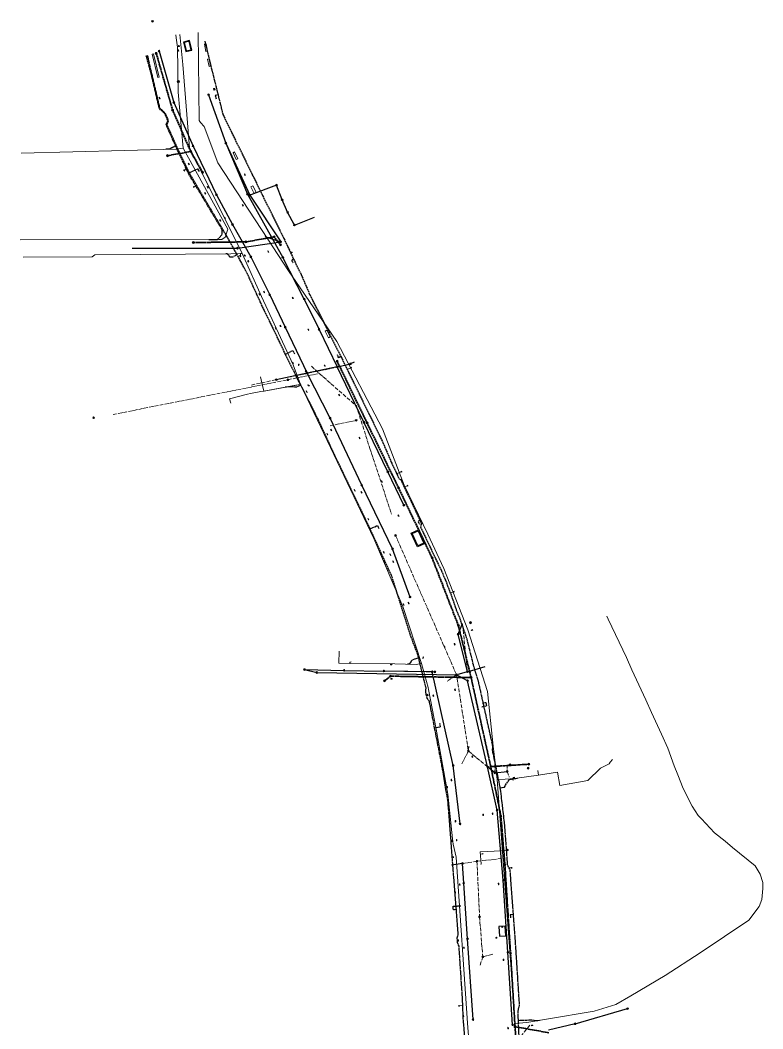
# Model space of a CAD drawing. Header units: metres. Extents: x 105014 to 106600, y 111320 to 118146.
# Drawn here: x 105567 to 106081, y 117449 to 118146 of the extents above; entities that cross this region are included whole.
import ezdxf

# ---------------------------------------------------------------- set-up
doc = ezdxf.new("R2010")
doc.units = ezdxf.units.M
doc.linetypes.add('DASHDOT', pattern=[3.556, 2.54, -0.508, 0, -0.508])
doc.linetypes.add('DASHED', pattern=[1.524, 1.27, -0.254])
for name, color, linetype, lineweight in [('35-RH-ACUE-DOMICILIARIA', 152, 'CONTINUOUS', 9), ('35-RH-ACUE-MENOR-EXIST', 151, 'CONTINUOUS', 13), ('35-RH-ACUE-MENOR-PROY', 5, 'DASHED', 25), ('35-RH-ACUE-NODOS', 5, 'CONTINUOUS', 13), ('35-RH-ACUE-PJ-POZOS', 30, 'CONTINUOUS', 30), ('35-RH-PLUV-COLECTOR', 96, 'CONTINUOUS', 30), ('35-RH-PLUV-NODOS', 94, 'CONTINUOUS', 13), ('35-RH-PLUV-RETIRO', 8, 'DASHDOT', 13), ('35-RH-SUDS-ZONAS', 92, 'CONTINUOUS', 20), ('36-RH-SAN-COLECTOR-PROY', 6, 'DASHED', 35), ('36-RH-SAN-POZOS', 216, 'CONTINUOUS', 13)]:
    doc.layers.add(name, color=color, linetype=linetype, lineweight=lineweight)

# ---------------------------------------------------------------- blocks, each defined once
blk = doc.blocks.new('NODO_ACUE')
blk.add_circle((0, 0), 0.4)
blk = doc.blocks.new('POZO_SAN')
for p, q in [((-0.5, 0), (0.5, 0)), ((0, -0.5), (0, 0.5))]:
    blk.add_line(p, q)
blk.add_circle((0, 0), 0.7)
blk = doc.blocks.new('POZO_PLUV')
for p, q in [((-0.42, -0.42), (0.42, 0.42)), ((-0.42, 0.42), (0.42, -0.42))]:
    blk.add_line(p, q)
blk.add_circle((0, 0), 0.6)
blk = doc.blocks.new('SUMIDERO')
for p, q in [((-0.25, -0.2), (-0.25, 0.2)), ((0, -0.2), (0, 0.2)), ((0.25, -0.2), (0.25, 0.2))]:
    blk.add_line(p, q)
blk.add_lwpolyline([(-0.5, -0.2), (0.5, -0.2), (0.5, 0.2), (-0.5, 0.2)], close=True)

msp = doc.modelspace()

# ---------------------------------------------------------------- linework, layer by layer
at = {"layer": '35-RH-ACUE-DOMICILIARIA'}
for points in [[(105680.044, 118042.0808), (105680.4939, 118042.536), (105680.8201, 118042.2135), (105680.3702, 118041.7584)], [(105680.657, 118042.3748), (105681.8518, 118043.5458)], [(105686.6025, 118030.7715), (105687.1559, 118031.093), (105687.3863, 118030.6964), (105686.8329, 118030.3749)], [(105687.2711, 118030.8947), (105688.5688, 118031.6214)], [(105754.7022, 117985.2806), (105754.1527, 117985.0118)], [(105755.3787, 117985.348), (105754.8006, 117985.0735), (105754.6038, 117985.4878), (105755.1819, 117985.7623)], [(105795.798, 117905.635), (105793.2685, 117904.4487)], [(105796.4762, 117905.6822), (105795.8902, 117905.425), (105795.7058, 117905.845), (105796.2919, 117906.1022)], [(105830.5123, 117833.7251), (105827.5407, 117832.3295)], [(105831.1905, 117833.7724), (105830.6045, 117833.5151), (105830.4201, 117833.9351), (105831.0062, 117834.1924)], [(105834.761, 117823.9506), (105832.8068, 117823.0367)], [(105835.4392, 117823.9978), (105834.8532, 117823.7406), (105834.6688, 117824.1606), (105835.2549, 117824.4178)], [(105866.6605, 117750.826), (105864.5389, 117749.9862)], [(105867.3403, 117750.832), (105866.7397, 117750.6108), (105866.5812, 117751.0413), (105867.1818, 117751.2624)], [(105885.8585, 117562.516), (105885.3138, 117570.9103), (105904.6274, 117571.7655), (105904.5802, 117572.5863), (105904.179, 117572.5609)], [(105903.5402, 117572.5204), (105903.2082, 117572.4994)], [(105903.5279, 117572.7682), (105904.1671, 117572.7999), (105904.1898, 117572.3418), (105903.5506, 117572.3101)], [(105866.4253, 117567.2685), (105865.9331, 117567.2515)], [(105867.0739, 117567.0649), (105866.4345, 117567.0393), (105866.4161, 117567.4976), (105867.0556, 117567.5232)], [(105885.4134, 117569.3744), (105887.0081, 117569.4886)], [(105886.8477, 117569.6803), (105887.1684, 117569.2968)], [(105886.9267, 117569.7464), (105887.2474, 117569.3628)], [(105885.5934, 117562.5689), (105886.0095, 117562.2917)], [(105885.6504, 117562.6546), (105886.0666, 117562.3774)], [(105906.7391, 117559.8307), (105904.9525, 117559.7854)], [(105907.3797, 117559.603), (105906.7397, 117559.6014), (105906.7386, 117560.06), (105907.3786, 117560.0616)], [(105870.1175, 117464.6408), (105870.7526, 117464.7204), (105870.8096, 117464.2653), (105870.1746, 117464.1857)], [(105870.7811, 117464.4929), (105873.1818, 117464.7505)]]:
    msp.add_lwpolyline(points, dxfattribs=at)
at = {"layer": '35-RH-ACUE-MENOR-EXIST'}
for points in [[(105679.7599, 118057.47), (105676.1995, 118096.3666), (105675.7759, 118127.5256), (105674.888, 118133.7685), (105674.6685, 118135.8624)], [(105720.5001, 117984.78), (105684.1101, 118057.78), (105679.5554, 118115.3398), (105677.4194, 118136.2857)], [(105894.26, 117644.07), (105890.32, 117681.81), (105876.69, 117724.45), (105860.06, 117766.8), (105848.98, 117790.55), (105832.75, 117824.6), (105817.7, 117863.39), (105786.04, 117923.96), (105760.7638, 117960.8852), (105752.69, 117972.68), (105738.2607, 117994.7119), (105703.78, 118047.36), (105694.18, 118072.5), (105691.8049, 118075.4084), (105690.84, 118076.59), (105690.108, 118137.4861)], [(105703.78, 118047.36), (105694.18, 118072.5)], [(105674.87, 118056.97), (105567.73, 118054.13)], [(105679.76, 118057.47), (105674.87, 118056.97)], [(105704.71, 117994.35), (105706.49, 117994.51), (105708.75, 117996.09), (105710.66, 118001.43), (105679.76, 118057.47)], [(105704.71, 117994.35), (105567.01, 117994.13)], [(105569.17, 117982.17), (105616.89, 117982.43), (105618.75, 117983.9), (105712.75, 117984.52)], [(105712.75, 117984.52), (105719.36, 117984.67)], [(105719.36, 117984.67), (105720.5, 117984.78)], [(105719.36, 117984.67), (105719.38, 117983.85), (105719.45, 117982.88), (105719.84, 117982.9)], [(105720.5, 117984.78), (105719.72, 117986.5)], [(105721.73, 117982.13), (105720.5, 117984.78)], [(105733.89, 117955.02), (105721.73, 117982.13)], [(105761.0252, 117894.1864), (105755.85, 117907.63), (105733.89, 117955.02)], [(105733.27, 117899.37), (105733.79, 117897.25), (105735.54, 117889.46)], [(105735.54, 117889.46), (105757.79, 117893.54), (105761.0252, 117894.1864)], [(105735.8452, 117889.5164), (105750.7135, 117892.2222), (105761.0252, 117894.1864)], [(105844.72, 117701.13), (105831.77, 117740.59), (105811.76, 117787.56), (105761.0252, 117894.1864)], [(105724.33, 117887.37), (105711.72, 117884.13)], [(105711.72, 117884.13), (105712.72, 117881.13)], [(105724.33, 117887.37), (105726.23, 117887.82)], [(105726.23, 117887.82), (105732.25, 117889.05), (105733.18, 117889.18)], [(105733.18, 117889.18), (105735.54, 117889.46)], [(105909.37, 117452.18), (105917.45, 117452.93), (105931.15, 117455.18), (105964.14, 117460.8), (105979.13, 117465.4), (105989.47, 117471.32), (106013.09, 117485.34), (106037.45, 117501.17), (106071.01, 117523.63), (106078.26, 117533.09), (106080.07, 117538.04), (106080.74, 117545.6), (106080.65, 117549.72), (106078.97, 117555.38), (106075.52, 117561.17), (106059.87, 117573.86), (106054.6, 117578.24), (106047.22, 117584.16), (106038.24, 117593.84), (106036.08, 117596.1), (106031.92, 117602.56), (106025.73, 117614.76), (106021.93, 117624.22), (106019.45, 117630.37), (106015.03, 117642.66), (106010.61, 117652.21), (106003.76, 117667.2), (105999.78, 117675.95), (105990.23, 117696.82), (105986.38, 117705.36), (105973.73, 117731.71), (105972.79, 117733.82)], [(105787.67, 117709.68), (105787.48, 117701.29)], [(105787.48, 117701.29), (105795.04, 117701.14)], [(105795.04, 117701.14), (105795.03, 117702.11), (105795.45, 117702.14), (105796.09, 117702.21)], [(105795.04, 117701.14), (105826.19, 117700.8402)], [(105826.19, 117700.8402), (105840.8254, 117700.5255), (105844.72, 117701.13)], [(105849.14, 117684.49), (105844.72, 117701.13)], [(105865.99, 117580), (105862.79, 117610.77), (105854.69, 117655.69), (105849.41, 117683.11), (105849.14, 117684.49)], [(105896.96, 117620.92), (105894.26, 117644.07)], [(105940.21, 117616.81), (105959.72, 117620.29), (105968.4, 117628.85), (105974.36, 117631.78), (105975.2, 117632.81)], [(105975.2, 117632.81), (105976.8, 117634.7)], [(105925.49, 117623.89), (105925.04, 117627.05)], [(105925.49, 117623.89), (105938.7, 117626.03)], [(105938.7, 117626.03), (105940.21, 117616.81)], [(105896.96, 117620.92), (105902.42, 117621.17), (105905.97, 117621.41)], [(105909.37, 117452.18), (105896.96, 117620.92)], [(105905.97, 117621.41), (105907.68, 117621.54)], [(105907.68, 117621.54), (105908.9, 117621.61), (105925.49, 117623.89)], [(105907.68, 117621.54), (105907.78, 117620.61), (105907.93, 117620.31)], [(105868.72, 117567.13), (105866.48, 117576.16), (105865.99, 117580)], [(105876.79, 117449.08), (105868.72, 117567.13)], [(105909.37, 117452.18), (105911.2465, 117423.0999)], [(105886.5, 117332.2), (105876.79, 117449.08)]]:
    msp.add_lwpolyline(points, dxfattribs=at)
at = {"layer": '35-RH-ACUE-MENOR-PROY'}
for points in [[(105694.6711, 118131.6561), (105695.0641, 118130.0574), (105698.8758, 118114.5505), (105703.8725, 118094.3856), (105707.2551, 118080.7346), (105734.6526, 118024.8357), (105749.4829, 117995.0151), (105750.1097, 117993.6726), (105753.4681, 117986.478), (105756.1176, 117980.8025), (105761.3407, 117970.2431), (105767.2834, 117956.3149), (105788.8814, 117913.4125), (105817.915, 117854.0722), (105823.6829, 117840.4388), (105829.1863, 117828.8778), (105830.2486, 117828.5078), (105843.5584, 117800.04), (105844.5668, 117797.8832), (105843.9157, 117795.6351), (105858.4712, 117765.166), (105861.4113, 117758.3403), (105866.3041, 117745.2671), (105868.6916, 117738.2944), (105871.1969, 117732.194), (105875.1899, 117720.2226), (105875.9336, 117717.9703), (105880.9651, 117697.8612), (105883.7921, 117688.9931), (105887.1492, 117673.7828), (105893.2135, 117646.3747), (105893.837, 117643.567), (105893.5112, 117641.402), (105898.8984, 117615.1982), (105899.1315, 117614.0555), (105899.4848, 117610.769), (105901.8731, 117590.5967), (105904.0121, 117561.6038), (105905.7447, 117558.2488), (105908.0118, 117527.5221), (105909.8971, 117501.4721), (105912.1957, 117464.8188), (105911.1605, 117460.727), (105912.5427, 117428.4554)], [(105697.4088, 117994.3383), (105698.373, 117994.3399), (105702.13, 117994.3459), (105703.7095, 117994.3651), (105706.8318, 117998.0282), (105706.6692, 118001.3465), (105693.6795, 118023.211), (105683.7515, 118039.5536), (105679.9251, 118047.5946), (105675.7233, 118056.5399), (105674.6057, 118059.0302), (105667.9168, 118073.9345), (105669.2001, 118076.4221), (105667.4504, 118080.951), (105663.2812, 118085.0625), (105657.5303, 118109.5), (105654.553, 118120.2387), (105654.1761, 118121.59)], [(105876.2107, 117423.3846), (105873.8654, 117451.6341), (105873.5585, 117455.3309), (105872.9749, 117469.8943), (105870.5788, 117505.6965), (105869.5268, 117508.3188), (105869.2996, 117511.5351), (105870.041, 117513.769), (105868.7241, 117530.9146), (105865.3724, 117574.5533), (105865.0345, 117578.9526), (105863.1398, 117603.6215), (105863.0233, 117605.1391), (105858.5833, 117631.6789), (105853.7084, 117656.6809), (105850.1215, 117675.0767), (105848.5492, 117677.214), (105847.5281, 117681.3583), (105847.8116, 117684.077), (105846.9778, 117687.5084), (105846.5624, 117689.1904), (105842.9151, 117703.9511), (105842.6844, 117704.9086), (105842.6844, 117704.9086), (105842.1046, 117707.2408), (105837.4514, 117719.416), (105823.837, 117762.0291), (105809.1026, 117794.2952), (105786.0819, 117842.0848), (105773.2478, 117869.8188), (105766.7842, 117882.668), (105761.1205, 117893.7268), (105760.6293, 117894.707), (105756.8202, 117902.3414), (105753.7881, 117908.243), (105750.4492, 117915.1104), (105742.5722, 117931.6389), (105733.4376, 117950.5213), (105731.5266, 117954.6709), (105723.9005, 117971.2299), (105717.1152, 117983.9467), (105716.5176, 117985.0145), (105710.1816, 117996.3351), (105694.0165, 118023.428), (105684.0362, 118040.5017), (105680.4617, 118047.8385), (105676.1368, 118056.7891), (105668.5234, 118073.9092), (105669.6442, 118076.4111), (105667.8468, 118081.1421), (105663.7232, 118085.2677), (105655.4513, 118120.4724), (105655.1368, 118121.811)], [(105703.8725, 118094.3856), (105703.051, 118094.1675), (105701.9902, 118093.8859), (105702.5657, 118091.7098)], [(105674.6057, 118059.0302), (105673.3538, 118058.4086), (105670.1432, 118056.8284), (105667.7816, 118056.7757)], [(105684.0362, 118040.5017), (105689.7517, 118043.3456), (105690.3805, 118042.1073), (105690.7519, 118041.3776)], [(105717.1152, 117983.9467), (105714.0827, 117982.2259), (105712.3627, 117982.1878), (105710.365, 117984.4353), (105709.2235, 117984.496)], [(105756.1174, 117980.8024), (105754.7964, 117980.1858), (105755.738, 117978.1509)], [(105750.4492, 117915.1104), (105755.6031, 117917.5469), (105756.6791, 117915.2979)], [(105788.8814, 117913.4125), (105787.4105, 117912.6735), (105786.4232, 117914.6387)], [(105761.1205, 117893.7268), (105758.2366, 117892.2949), (105752.5402, 117892.6002), (105750.4083, 117892.1659)], [(105809.1026, 117794.2952), (105810.9376, 117795.1351), (105814.117, 117796.5904), (105814.6348, 117795.4681), (105815.1028, 117794.4539)], [(105843.5584, 117800.0401), (105842.3203, 117799.464), (105843.2484, 117797.4693)], [(105842.6795, 117704.9074), (105841.3066, 117704.5317), (105838.3496, 117703.7227), (105836.0036, 117700.6267), (105835.0333, 117700.6501)], [(105887.1492, 117673.7828), (105889.093, 117674.2405), (105889.6162, 117671.8467), (105886.289, 117670.9677)], [(105853.7084, 117656.6809), (105854.6867, 117656.8567), (105857.779, 117657.4127), (105857.3604, 117659.6561)], [(105898.8984, 117615.1982), (105902.01, 117615.7381), (105905.355, 117620.9337), (105911.0124, 117621.9003)], [(105868.7241, 117530.9146), (105866.6962, 117530.7457), (105866.5706, 117533.2567), (105871.7991, 117533.6146)], [(105908.0118, 117527.5221), (105906.0123, 117527.3686), (105906.2661, 117525.2446)], [(105911.4293, 117454.3421), (105920.9839, 117454.7548), (105925.0557, 117454.1791), (105926.4759, 117454.4124)]]:
    msp.add_lwpolyline(points, dxfattribs=at)
at = {"layer": '35-RH-ACUE-PJ-POZOS'}
for points in [[(105680.0074, 118130.9672), (105681.5817, 118124.4034), (105685.7631, 118125.4063), (105684.1888, 118131.9702), (105680.0074, 118130.9672)], [(105680.3691, 118130.7455), (105681.8035, 118124.7651), (105685.4015, 118125.6281), (105683.9671, 118131.6085), (105680.3691, 118130.7455)], [(105842.4878, 117793.6396), (105846.9507, 117784.1267), (105841.8469, 117781.8205), (105837.418, 117791.2612), (105842.4878, 117793.6396)], [(105842.2475, 117792.9746), (105846.2826, 117784.3735), (105842.0902, 117782.4792), (105838.083, 117791.0209), (105842.2475, 117792.9746)], [(105898.1747, 117519.2477), (105898.5894, 117512.5104), (105902.8813, 117512.7746), (105902.4666, 117519.5118), (105898.1747, 117519.2477)]]:
    msp.add_lwpolyline(points, close=True, dxfattribs=at)
at = {"layer": '35-RH-PLUV-COLECTOR'}
for points in [[(105663.0524, 118124.7117), (105673.2882, 118089.1397)], [(105663.0524, 118124.7117), (105673.2882, 118089.1397)], [(105697.3417, 118094.5606), (105709.2569, 118061.0148)], [(105697.3417, 118094.5606), (105709.2569, 118061.0148)], [(105673.2882, 118089.1397), (105686.57, 118059.04)], [(105673.2882, 118089.1397), (105686.57, 118059.04)], [(105686.57, 118059.04), (105702.7448, 118025.3241)], [(105686.57, 118059.04), (105702.7448, 118025.3241)], [(105709.2569, 118061.0148), (105724.1576, 118025.82)], [(105709.2569, 118061.0148), (105725.9247, 118025.0486)], [(105744.303, 118031.969), (105726.6803, 118025.3331)], [(105756.6748, 118004.409), (105752.0242, 118013.1939), (105748.2384, 118021.9098), (105744.303, 118031.969)], [(105702.7448, 118025.3241), (105713.8681, 118004.7455)], [(105702.7448, 118025.3241), (105713.8681, 118004.7455)], [(105724.1576, 118025.82), (105748.7196, 117982.0418)], [(105726.3542, 118024.3649), (105747.2296, 117992.6838)], [(105756.6748, 118004.409), (105770.7212, 118009.9512)], [(105713.8681, 118004.7455), (105726.6241, 117982.4119)], [(105713.8681, 118004.7455), (105726.6241, 117982.4119)], [(105736.2525, 117996.5289), (105747.2296, 117992.6838)], [(105717.2379, 117988.3988), (105747.2296, 117992.6838)], [(105644.424, 117988.4117), (105716.4484, 117988.402)], [(105726.6241, 117982.4119), (105739.6347, 117956.0711)], [(105726.6241, 117982.4119), (105739.6347, 117956.0711)], [(105763.4933, 117953.2157), (105748.7196, 117982.0418)], [(105763.4933, 117953.2157), (105748.7196, 117982.0418)], [(105739.6347, 117956.0711), (105750.3582, 117933.7307)], [(105739.6347, 117956.0711), (105750.3582, 117933.7307)], [(105763.4933, 117953.2157), (105773.7516, 117932.23)], [(105763.4933, 117953.2157), (105773.7516, 117932.23)], [(105750.3582, 117933.7307), (105765.5728, 117902.0047)], [(105750.3582, 117933.7307), (105765.5728, 117902.0047)], [(105773.7516, 117932.23), (105786.3347, 117906.2516)], [(105773.7516, 117932.23), (105786.3347, 117906.2516)], [(105786.3347, 117906.2516), (105765.5728, 117902.0047)], [(105786.3347, 117906.2516), (105765.5728, 117902.0047)], [(105804.6017, 117868.4311), (105786.3347, 117906.2516)], [(105804.6017, 117868.4311), (105786.3347, 117906.2516)], [(105786.4657, 117906.2817), (105795.417, 117908.343)], [(105797.947, 117909.5024), (105795.417, 117908.343)], [(105765.5728, 117902.0047), (105744.1533, 117897.4577)], [(105765.5728, 117902.0047), (105744.1533, 117897.4577)], [(105781.4163, 117870.8544), (105765.5728, 117902.0047)], [(105781.4163, 117870.8544), (105765.5728, 117902.0047)], [(105803.2519, 117824.451), (105781.4163, 117870.8544)], [(105803.2519, 117824.451), (105781.4163, 117870.8544)], [(105821.3417, 117833.8181), (105804.6017, 117868.4311)], [(105821.3417, 117833.8181), (105804.6017, 117868.4311)], [(105832.4192, 117810.6761), (105821.3417, 117833.8181)], [(105832.4192, 117810.6761), (105821.3417, 117833.8181)], [(105824.6225, 117780.3959), (105803.2519, 117824.451)], [(105824.6225, 117780.3959), (105803.2519, 117824.451)], [(105836.7237, 117747.1354), (105824.6225, 117780.3959)], [(105836.7237, 117747.1354), (105824.6225, 117780.3959)], [(105869.919, 117721.4841), (105872.9682, 117728.8003)], [(105869.919, 117721.4841), (105872.9682, 117728.8003)], [(105876.4055, 117695.4825), (105869.919, 117721.4841)], [(105876.4055, 117695.4825), (105869.919, 117721.4841)], [(105763.697, 117696.963), (105772.14, 117694.96)], [(105763.697, 117696.963), (105791.023, 117696.43)], [(105791.023, 117696.43), (105818.6579, 117695.9637)], [(105851.9234, 117695.4023), (105818.6579, 117695.9637)], [(105851.9234, 117695.4023), (105818.6579, 117695.9637)], [(105877.2221, 117695.7183), (105888.5836, 117698.9995)], [(105772.14, 117694.96), (105868.9, 117693.3148)], [(105866.6104, 117630.69), (105851.9233, 117695.4025)], [(105866.6104, 117630.69), (105851.9233, 117695.4025)], [(105876.53, 117689.22), (105868.9, 117693.3148)], [(105876.53, 117689.22), (105868.9, 117693.3148)], [(105875.6288, 117695.248), (105869.6646, 117693.5496)], [(105890.3493, 117629.6319), (105876.5238, 117689.2193)], [(105890.3493, 117629.6319), (105876.5238, 117689.2193)], [(105871.2687, 117590.1953), (105866.6104, 117630.69)], [(105871.2687, 117590.1953), (105866.6104, 117630.69)], [(105896.9303, 117599.7308), (105890.3665, 117629.6165)], [(105895.2755, 117625.5266), (105890.3665, 117629.6165)], [(105896.9303, 117599.7308), (105890.3665, 117629.6165)], [(105895.2755, 117625.5266), (105903.8777, 117626.4023)], [(105901.2057, 117551.296), (105896.9303, 117599.7308)], [(105901.2057, 117551.296), (105896.9303, 117599.7308)], [(105872.9583, 117562.8421), (105865.4, 117561.65)], [(105873.8291, 117549.3039), (105872.9583, 117562.8421)], [(105873.8291, 117549.3039), (105872.9583, 117562.8421)], [(105876.4489, 117510.7146), (105873.8291, 117549.3039)], [(105876.4489, 117510.7146), (105873.8291, 117549.3039)], [(105904.4016, 117501.4141), (105901.2057, 117551.296)], [(105904.4016, 117501.4141), (105901.2057, 117551.296)], [(105880.2607, 117454.9609), (105876.4489, 117510.7146)], [(105880.2607, 117454.9609), (105876.4489, 117510.7146)], [(105907.6805, 117451.3173), (105904.4016, 117501.4141)], [(105907.6805, 117451.3173), (105904.4016, 117501.4141)], [(105950.878, 117452.025), (105987.19, 117462.46)], [(105950.878, 117452.025), (105932.5288, 117447.6376)]]:
    msp.add_lwpolyline(points, dxfattribs=at)
at = {"layer": '35-RH-PLUV-RETIRO'}
for points in [[(105768.634, 117906.7252), (105773.906, 117901.777)], [(105778.0453, 117904.3427), (105786.4657, 117906.2817)], [(105744.1533, 117897.4577), (105777.217, 117904.152)], [(105752.1901, 117897.4213), (105773.917, 117901.778)], [(105773.917, 117901.778), (105799.5536, 117879.3709), (105799.5536, 117879.3709), (105808.9435, 117849.8215), (105823.9154, 117804.5358)], [(105631.24, 117873.386), (105726.984, 117892.367)], [(105726.941, 117893.704), (105744.1533, 117897.4577)], [(105727.1155, 117892.3886), (105752.1901, 117897.4213)], [(105781.4377, 117865.5105), (105798.657, 117869.1936)], [(105826.668, 117789.718), (105868.5641, 117694.0681)], [(105876.3225, 117696.2723), (105873.658, 117722.0453), (105872.9682, 117728.8003)], [(105818.6579, 117695.9637), (105853.9065, 117695.369)], [(105868.2268, 117692.8651), (105862.7074, 117688.9973)], [(105876.9326, 117641.5075), (105869.0119, 117692.5306)], [(105872.6353, 117631.7669), (105876.6986, 117639.9858)], [(105877.1349, 117641.5132), (105877.4163, 117644.3978)], [(105890.3493, 117629.6319), (105877.6767, 117640.1927)], [(105895.3813, 117631.226), (105895.2755, 117626.334)], [(105903.8777, 117626.4023), (105905.3313, 117622.5704)], [(105903.9342, 117631.0375), (105903.885, 117626.346)], [(105883.001, 117564.426), (105872.9583, 117562.8421)], [(105883.001, 117564.426), (105902.5608, 117566.5394)], [(105883.001, 117564.426), (105884.7898, 117525.971)], [(105884.7898, 117525.971), (105886.98, 117498.3307)], [(105885.2846, 117492.531), (105886.98, 117498.3307)], [(105893.9117, 117500.1018), (105886.98, 117498.3307)], [(105919.6742, 117450.9865), (105913.832, 117443.8599)]]:
    msp.add_lwpolyline(points, dxfattribs=at)
at = {"layer": '35-RH-SUDS-ZONAS'}
for points in [[(105696.6149, 118124.6108), (105695.5382, 118124.3882), (105694.4857, 118129.4806), (105695.5625, 118129.7031), (105696.6149, 118124.6108)], [(105663.152, 118106.7283), (105662.2854, 118106.4856), (105658.3415, 118122.5184), (105659.2199, 118122.7146), (105663.152, 118106.7283)], [(105663.152, 118106.7283), (105662.2854, 118106.4856), (105658.3415, 118122.5184), (105659.2199, 118122.7146), (105663.152, 118106.7283)], [(105698.7603, 118114.2301), (105697.6836, 118114.0076), (105696.6311, 118119.1), (105697.734, 118119.2861), (105698.7603, 118114.2301)], [(105716.4977, 118049.7155), (105714.2728, 118054.4417), (105715.3585, 118054.9527), (105717.5731, 118050.2479), (105716.4977, 118049.7155)], [(105728.9655, 118026.2487), (105730.3677, 118027.0192), (105727.8636, 118031.5766), (105726.4611, 118030.8066), (105728.9655, 118026.2487)], [(105781.4846, 117926.9825), (105780.3265, 117926.3946), (105778.0592, 117931.0739), (105779.1251, 117931.6165), (105781.4846, 117926.9825)]]:
    msp.add_lwpolyline(points, close=True, dxfattribs=at)
at = {"layer": '36-RH-SAN-COLECTOR-PROY'}
for points in [[(105672.4698, 118083.801), (105661.1597, 118123.1168)], [(105685.0107, 118055.2362), (105672.4698, 118083.801)], [(105685.0107, 118055.2362), (105668.9646, 118052.3699)], [(105693.1503, 118040.8311), (105685.0107, 118055.2362)], [(105742.651, 117996.185), (105723.2099, 117992.7562)], [(105747.013, 117990.718), (105742.651, 117996.185)], [(105723.2099, 117992.7562), (105686.783, 117992.2797)], [(105806.9394, 117867.6064), (105786.2309, 117910.2313)], [(105828.7576, 117822.6179), (105806.9394, 117867.6064)], [(105828.7576, 117822.6179), (105851.9626, 117774.1736)], [(105851.9626, 117774.1736), (105870.1499, 117727.3634)], [(105878.9323, 117691.4166), (105870.1455, 117727.3934)], [(105823.1505, 117692.3971), (105819.0435, 117689.0964)], [(105878.9323, 117691.4166), (105823.1505, 117692.3971)], [(105892.5246, 117629.8569), (105878.9323, 117691.4166)], [(105918.7738, 117631.4806), (105892.5246, 117629.8569)], [(105899.577, 117595.5492), (105892.5246, 117629.8569)], [(105902.3176, 117561.8592), (105899.577, 117595.5492)], [(105906.22, 117500.82), (105902.3176, 117561.8592)], [(105909.3368, 117449.974), (105906.22, 117500.82)], [(105909.3368, 117449.974), (105932.815, 117445.7477)], [(105912.7104, 117398.4432), (105909.3368, 117449.974)]]:
    msp.add_lwpolyline(points, dxfattribs=at)

# ---------------------------------------------------------------- block references
at = {"layer": '35-RH-ACUE-NODOS'}
for p, rotation in [((105676.7246, 118128.2067), 106.4), ((105900.4876, 117519.0898), 88.5), ((105896.4145, 117511.4887), 94.8)]:
    msp.add_blockref('NODO_ACUE', p, dxfattribs=dict(at, rotation=rotation))
at = {"layer": '35-RH-PLUV-NODOS'}
for name, p, rotation in [('POZO_PLUV', (105658.5715, 118145.2851), 295), ('POZO_PLUV', (105658.5715, 118145.2851), 295), ('POZO_PLUV', (105663.0524, 118124.7117), 295), ('POZO_PLUV', (105663.0524, 118124.7117), 295), ('SUMIDERO', (105676.5287, 118125.1169), 280.7), ('SUMIDERO', (105676.001, 118103.5337), 280.6), ('SUMIDERO', (105676.0074, 118103.5349), 281), ('SUMIDERO', (105676.9528, 118103.7621), 281), ('POZO_PLUV', (105697.3417, 118094.5606), 295), ('POZO_PLUV', (105697.3417, 118094.5606), 295), ('POZO_PLUV', (105697.3417, 118094.5606), 198.1), ('POZO_PLUV', (105697.3417, 118094.5606), 198.1), ('SUMIDERO', (105701.1318, 118098.2808), 102), ('SUMIDERO', (105701.5877, 118098.2972), 100.7), ('SUMIDERO', (105701.603, 118098.3131), 101.8), ('SUMIDERO', (105663.3861, 118092.195), 289.5), ('SUMIDERO', (105663.3861, 118092.195), 289.5), ('SUMIDERO', (105663.3861, 118092.195), 289.5), ('POZO_PLUV', (105673.2882, 118089.1397), 295), ('POZO_PLUV', (105673.2882, 118089.1397), 295), ('POZO_PLUV', (105686.57, 118059.04), 295), ('POZO_PLUV', (105686.57, 118059.04), 295), ('POZO_PLUV', (105709.2594, 118061.0154), 295), ('POZO_PLUV', (105709.2594, 118061.0154), 295), ('SUMIDERO', (105683.7069, 118046.6212), 298.7), ('SUMIDERO', (105722.4867, 118039.1934), 116.9), ('SUMIDERO', (105722.4867, 118039.1934), 116.9), ('SUMIDERO', (105722.4867, 118039.1934), 116.9), ('SUMIDERO', (105696.7557, 118030.4198), 298.9), ('SUMIDERO', (105696.7557, 118030.4198), 298.9), ('SUMIDERO', (105696.7557, 118030.4198), 298.9), ('POZO_PLUV', (105744.303, 118031.969), 298.8), ('SUMIDERO', (105694.9959, 118026.282), 298.9), ('SUMIDERO', (105694.9959, 118026.282), 298.9), ('SUMIDERO', (105694.9959, 118026.282), 298.9), ('POZO_PLUV', (105702.7448, 118025.3241), 295), ('POZO_PLUV', (105702.7448, 118025.3241), 295), ('POZO_PLUV', (105724.1576, 118025.82), 295), ('POZO_PLUV', (105725.9247, 118025.0486), 295), ('SUMIDERO', (105721.0604, 118018.0621), 298.9), ('SUMIDERO', (105721.0655, 118018.0649), 299.2), ('SUMIDERO', (105721.0655, 118018.0649), 299.2), ('POZO_PLUV', (105748.2384, 118021.9098), 298.8), ('SUMIDERO', (105708.6059, 118009.3136), 299), ('SUMIDERO', (105708.6059, 118009.3136), 299), ('SUMIDERO', (105708.6059, 118009.3136), 299), ('POZO_PLUV', (105752.0242, 118013.1939), 298.8), ('SUMIDERO', (105705.4089, 118007.5919), 299.3), ('SUMIDERO', (105705.4089, 118007.5919), 299.3), ('SUMIDERO', (105705.4089, 118007.5919), 299.3), ('POZO_PLUV', (105713.8681, 118004.7455), 295), ('POZO_PLUV', (105713.8681, 118004.7455), 295), ('POZO_PLUV', (105756.6748, 118004.409), 298.8), ('POZO_PLUV', (105717.2379, 117988.3988), 271), ('POZO_PLUV', (105747.2282, 117992.6919), 298.8), ('SUMIDERO', (105719.1359, 117982.9075), 296.6), ('SUMIDERO', (105722.3799, 117983.2768), 317.7), ('SUMIDERO', (105722.3799, 117983.2768), 317.7), ('POZO_PLUV', (105726.6241, 117982.4119), 295), ('POZO_PLUV', (105726.6241, 117982.4119), 295), ('SUMIDERO', (105738.6698, 117986.071), 298.1), ('SUMIDERO', (105738.6698, 117986.071), 298.1), ('SUMIDERO', (105738.6698, 117986.071), 298.1), ('POZO_PLUV', (105748.7196, 117982.0418), 208.3), ('POZO_PLUV', (105748.7196, 117982.0418), 295), ('POZO_PLUV', (105748.7196, 117982.0418), 295), ('SUMIDERO', (105724.7979, 117979.3346), 309.6), ('SUMIDERO', (105732.5013, 117956.4622), 295.4), ('SUMIDERO', (105732.5013, 117956.4622), 295.4), ('SUMIDERO', (105732.5013, 117956.4622), 295.4), ('SUMIDERO', (105735.7367, 117958.0333), 296.2), ('SUMIDERO', (105735.7367, 117958.0333), 296.2), ('SUMIDERO', (105735.7367, 117958.0333), 296.2), ('POZO_PLUV', (105739.6347, 117956.0711), 295), ('POZO_PLUV', (105739.6347, 117956.0711), 295), ('SUMIDERO', (105755.6178, 117954.0235), 116.4), ('SUMIDERO', (105755.6178, 117954.0235), 116.4), ('SUMIDERO', (105755.6178, 117954.0235), 116.4), ('POZO_PLUV', (105763.4933, 117953.2157), 295), ('POZO_PLUV', (105763.4933, 117953.2157), 295), ('SUMIDERO', (105743.8989, 117932.995), 296.2), ('SUMIDERO', (105743.8989, 117932.995), 296.2), ('SUMIDERO', (105743.8989, 117932.995), 296.2), ('SUMIDERO', (105747.0729, 117934.658), 296.2), ('SUMIDERO', (105747.0729, 117934.658), 296.2), ('SUMIDERO', (105747.0729, 117934.658), 296.2), ('POZO_PLUV', (105750.3582, 117933.7307), 295), ('POZO_PLUV', (105750.3582, 117933.7307), 295), ('POZO_PLUV', (105773.7516, 117932.23), 295), ('POZO_PLUV', (105773.7516, 117932.23), 295), ('SUMIDERO', (105766.3172, 117931.9549), 115.7), ('SUMIDERO', (105766.3172, 117931.9549), 115.7), ('SUMIDERO', (105766.3172, 117931.9549), 115.7), ('SUMIDERO', (105755.6322, 117908.9319), 296.2), ('SUMIDERO', (105755.6322, 117908.9319), 296.2), ('SUMIDERO', (105755.6322, 117908.9319), 296.2), ('SUMIDERO', (105759.7075, 117907.6765), 266.7), ('SUMIDERO', (105759.7075, 117907.6765), 266.7), ('SUMIDERO', (105759.7075, 117907.6765), 266.7), ('SUMIDERO', (105777.6167, 117907.0601), 296.1), ('SUMIDERO', (105777.6167, 117907.0601), 296.1), ('SUMIDERO', (105777.6167, 117907.0601), 296.1), ('POZO_PLUV', (105786.3347, 117906.2516), 295), ('POZO_PLUV', (105786.3347, 117906.2516), 295), ('POZO_PLUV', (105744.1533, 117897.4577), 295), ('POZO_PLUV', (105744.1533, 117897.4577), 295), ('POZO_PLUV', (105752.1901, 117897.4213), 295), ('POZO_PLUV', (105752.1901, 117897.4213), 101.2), ('POZO_PLUV', (105764.7087, 117903.3963), 295), ('POZO_PLUV', (105765.5728, 117902.0047), 295), ('POZO_PLUV', (105765.5728, 117902.0047), 295), ('SUMIDERO', (105766.5799, 117893.5092), 319.5), ('SUMIDERO', (105766.5799, 117893.5092), 319.5), ('SUMIDERO', (105766.5799, 117893.5092), 319.5), ('SUMIDERO', (105765.2227, 117889.1417), 295.7), ('SUMIDERO', (105765.2227, 117889.1417), 295.7), ('SUMIDERO', (105765.2227, 117889.1417), 295.7), ('SUMIDERO', (105787.6968, 117886.9038), 296.1), ('SUMIDERO', (105787.6968, 117886.9038), 296.1), ('SUMIDERO', (105787.6968, 117886.9038), 296.1), ('POZO_PLUV', (105617.82, 117871.159), 295), ('POZO_PLUV', (105781.4163, 117870.8544), 279), ('POZO_PLUV', (105781.4163, 117870.8544), 279), ('SUMIDERO', (105782.1248, 117862.5799), 295.8), ('SUMIDERO', (105782.1248, 117862.5799), 295.8), ('SUMIDERO', (105782.1248, 117862.5799), 295.8), ('POZO_PLUV', (105804.8681, 117867.8878), 279), ('POZO_PLUV', (105804.8681, 117867.8878), 279), ('SUMIDERO', (105779.501, 117859.7736), 295.8), ('SUMIDERO', (105779.501, 117859.7736), 295.8), ('SUMIDERO', (105779.501, 117859.7736), 295.8), ('SUMIDERO', (105801.8005, 117857.1514), 295.9), ('SUMIDERO', (105801.8005, 117857.1514), 295.9), ('SUMIDERO', (105801.8005, 117857.1514), 295.9), ('POZO_PLUV', (105821.3417, 117833.8181), 279), ('POZO_PLUV', (105821.3417, 117833.8181), 279), ('SUMIDERO', (105798.3902, 117820.884), 295.8), ('SUMIDERO', (105798.3902, 117820.884), 295.8), ('POZO_PLUV', (105803.2519, 117824.451), 279), ('POZO_PLUV', (105803.2519, 117824.451), 279), ('SUMIDERO', (105817.1708, 117827.0157), 115.8), ('SUMIDERO', (105817.1708, 117827.0157), 115.8), ('SUMIDERO', (105817.1708, 117827.0157), 115.8), ('SUMIDERO', (105803.0736, 117819.4963), 295.8), ('SUMIDERO', (105803.0736, 117819.4963), 295.8), ('SUMIDERO', (105803.0736, 117819.4963), 295.8), ('POZO_PLUV', (105832.4192, 117810.6761), 24.6), ('POZO_PLUV', (105832.4192, 117810.6761), 24.6), ('POZO_PLUV', (105832.4192, 117810.6761), 279), ('POZO_PLUV', (105832.4192, 117810.6761), 279), ('SUMIDERO', (105807.8297, 117800.9912), 295.8), ('SUMIDERO', (105828.7183, 117803.4923), 115.7), ('SUMIDERO', (105828.7183, 117803.4923), 115.7), ('SUMIDERO', (105828.7183, 117803.4923), 115.7), ('POZO_PLUV', (105824.6225, 117780.3959), 279), ('POZO_PLUV', (105824.6225, 117780.3959), 279), ('SUMIDERO', (105818.5001, 117778.0322), 293.3), ('SUMIDERO', (105818.5001, 117778.0322), 293.3), ('SUMIDERO', (105818.5001, 117778.0322), 293.3), ('SUMIDERO', (105823.0698, 117776.3833), 292.1), ('SUMIDERO', (105825.0871, 117771.6553), 292.1), ('SUMIDERO', (105825.0871, 117771.6553), 292.1), ('POZO_PLUV', (105836.7237, 117747.1354), 19.2), ('POZO_PLUV', (105836.7237, 117747.1354), 19.2), ('POZO_PLUV', (105836.7237, 117747.1354), 279), ('POZO_PLUV', (105836.7237, 117747.1354), 279), ('SUMIDERO', (105832.2325, 117741.9566), 288.2), ('SUMIDERO', (105832.2325, 117741.9566), 288.2), ('SUMIDERO', (105832.2325, 117741.9566), 288.2), ('SUMIDERO', (105835.6827, 117742.954), 288.2), ('SUMIDERO', (105835.6827, 117742.954), 288.2), ('SUMIDERO', (105835.6827, 117742.954), 288.2), ('SUMIDERO', (105879.5588, 117724.2571), 201.5), ('SUMIDERO', (105879.5588, 117724.2571), 201.5), ('SUMIDERO', (105879.5588, 117724.2571), 201.5), ('POZO_PLUV', (105869.919, 117721.4841), 194.5), ('POZO_PLUV', (105869.919, 117721.4841), 194.5), ('POZO_PLUV', (105869.919, 117721.4841), 279), ('POZO_PLUV', (105869.919, 117721.4841), 279), ('SUMIDERO', (105860.5728, 117712.7916), 283.5), ('SUMIDERO', (105860.5728, 117712.7916), 283.5), ('SUMIDERO', (105860.5728, 117712.7916), 283.5), ('SUMIDERO', (105867.6093, 117714.4874), 283.9), ('SUMIDERO', (105867.6093, 117714.4874), 283.9), ('SUMIDERO', (105867.6093, 117714.4874), 283.9), ('SUMIDERO', (105845.7832, 117705.1855), 256.5), ('SUMIDERO', (105845.7832, 117705.1855), 256.5), ('POZO_PLUV', (105763.697, 117696.963), 270), ('POZO_PLUV', (105791.023, 117696.43), 270), ('POZO_PLUV', (105818.6579, 117695.9637), 279), ('POZO_PLUV', (105818.6579, 117695.9637), 279), ('SUMIDERO', (105823.7224, 117700.441), 358.7), ('POZO_PLUV', (105851.9233, 117695.4025), 279), ('POZO_PLUV', (105851.9233, 117695.4025), 279), ('POZO_PLUV', (105876.4055, 117695.4825), 279), ('POZO_PLUV', (105772.14, 117694.96), 270), ('SUMIDERO', (105823.9207, 117690.495), 358.7), ('POZO_PLUV', (105868.9, 117693.3148), 279), ('POZO_PLUV', (105876.527, 117689.217), 279), ('POZO_PLUV', (105876.527, 117689.217), 279), ('SUMIDERO', (105867.8652, 117683.0001), 284.6), ('SUMIDERO', (105867.8652, 117683.0001), 284.6), ('SUMIDERO', (105867.8652, 117683.0001), 284.6), ('SUMIDERO', (105848.8962, 117679.3771), 283.6), ('SUMIDERO', (105848.8962, 117679.3771), 283.6), ('SUMIDERO', (105848.8962, 117679.3771), 283.6), ('SUMIDERO', (105852.7508, 117678.9079), 283.7), ('SUMIDERO', (105852.7508, 117678.9079), 283.7), ('SUMIDERO', (105852.7508, 117678.9079), 283.7), ('SUMIDERO', (105879.8272, 117636.7183), 103.3), ('SUMIDERO', (105879.8272, 117636.7183), 103.3), ('SUMIDERO', (105879.8272, 117636.7183), 103.3), ('POZO_PLUV', (105866.6104, 117630.69), 279), ('POZO_PLUV', (105866.6104, 117630.69), 279), ('POZO_PLUV', (105890.3665, 117629.6165), 279), ('POZO_PLUV', (105890.3665, 117629.6165), 279), ('POZO_PLUV', (105895.2755, 117625.5266), 271), ('POZO_PLUV', (105903.8777, 117626.4023), 271), ('SUMIDERO', (105905.8364, 117631.5025), 9), ('SUMIDERO', (105905.8364, 117631.5025), 9), ('SUMIDERO', (105905.8364, 117631.5025), 9), ('POZO_PLUV', (105918.369, 117628.7527), 271), ('SUMIDERO', (105865.3618, 117620.5888), 277.6), ('SUMIDERO', (105865.3618, 117620.5888), 277.6), ('SUMIDERO', (105865.3618, 117620.5888), 277.6), ('SUMIDERO', (105908.533, 117622.187), 8), ('SUMIDERO', (105908.533, 117622.187), 8), ('SUMIDERO', (105908.533, 117622.187), 8), ('SUMIDERO', (105862.3896, 117615.667), 276), ('SUMIDERO', (105862.3896, 117615.667), 276), ('SUMIDERO', (105862.3896, 117615.667), 276), ('POZO_PLUV', (105896.9303, 117599.7308), 279), ('POZO_PLUV', (105896.9303, 117599.7308), 279), ('SUMIDERO', (105868.189, 117592.0463), 272.6), ('SUMIDERO', (105868.189, 117592.0463), 272.6), ('SUMIDERO', (105887.3095, 117596.5004), 275.2), ('SUMIDERO', (105887.3095, 117596.5004), 275.2), ('SUMIDERO', (105887.3095, 117596.5004), 275.2), ('SUMIDERO', (105893.7833, 117597.2676), 275.3), ('SUMIDERO', (105893.7833, 117597.2676), 275.3), ('SUMIDERO', (105893.7833, 117597.2676), 275.3), ('POZO_PLUV', (105871.2687, 117590.1953), 279), ('POZO_PLUV', (105871.2687, 117590.1953), 279), ('POZO_PLUV', (105871.2687, 117590.1953), 3.8), ('POZO_PLUV', (105871.2687, 117590.1953), 3.8), ('SUMIDERO', (105865.4939, 117578.549), 274), ('SUMIDERO', (105865.4939, 117578.549), 274), ('SUMIDERO', (105865.4939, 117578.549), 274), ('SUMIDERO', (105868.9565, 117579.023), 272.6), ('POZO_PLUV', (105872.9583, 117562.8421), 279), ('POZO_PLUV', (105872.9583, 117562.8421), 279), ('POZO_PLUV', (105873.8291, 117549.3039), 279), ('POZO_PLUV', (105873.8291, 117549.3039), 279), ('SUMIDERO', (105897.9667, 117548.6874), 273.9), ('SUMIDERO', (105897.9667, 117548.6874), 273.9), ('SUMIDERO', (105897.9667, 117548.6874), 273.9), ('POZO_PLUV', (105901.2057, 117551.296), 279), ('POZO_PLUV', (105901.2057, 117551.296), 279), ('SUMIDERO', (105867.8839, 117542.7867), 274), ('SUMIDERO', (105867.8839, 117542.7867), 274), ('SUMIDERO', (105867.8839, 117542.7867), 274), ('SUMIDERO', (105871.0792, 117548.3794), 273.4), ('SUMIDERO', (105871.0792, 117548.3794), 273.4), ('SUMIDERO', (105871.0792, 117548.3794), 273.4), ('SUMIDERO', (105870.0731, 117509.6271), 273.4), ('SUMIDERO', (105870.0731, 117509.6271), 273.4), ('SUMIDERO', (105870.0731, 117509.6271), 273.4), ('POZO_PLUV', (105876.4489, 117510.7146), 279), ('POZO_PLUV', (105876.4489, 117510.7146), 279), ('SUMIDERO', (105874.0233, 117504.4863), 273.4), ('SUMIDERO', (105874.0233, 117504.4863), 273.4), ('SUMIDERO', (105874.0233, 117504.4863), 273.4), ('POZO_PLUV', (105904.4016, 117501.4141), 279), ('POZO_PLUV', (105904.4016, 117501.4141), 279), ('SUMIDERO', (105901.4027, 117496.2724), 273.4), ('SUMIDERO', (105901.4027, 117496.2724), 273.4), ('SUMIDERO', (105901.4027, 117496.2724), 273.4), ('POZO_PLUV', (105987.19, 117462.46), 271), ('SUMIDERO', (105873.5854, 117457.4644), 273.8), ('SUMIDERO', (105873.5854, 117457.4644), 273.8), ('SUMIDERO', (105873.5854, 117457.4644), 273.8), ('POZO_PLUV', (105880.2607, 117454.9609), 279), ('POZO_PLUV', (105880.2607, 117454.9609), 279), ('POZO_PLUV', (105880.2607, 117454.9609), 3.8), ('POZO_PLUV', (105880.2607, 117454.9609), 3.8), ('POZO_PLUV', (105907.6805, 117451.3173), 279), ('POZO_PLUV', (105907.6805, 117451.3173), 279), ('POZO_PLUV', (105907.6805, 117451.3173), 3.8), ('POZO_PLUV', (105907.6805, 117451.3173), 3.8), ('POZO_PLUV', (105950.878, 117452.025), 271), ('SUMIDERO', (105904.4805, 117449.0254), 274), ('SUMIDERO', (105904.4805, 117449.0254), 274), ('SUMIDERO', (105904.4805, 117449.0254), 274), ('SUMIDERO', (105921.2106, 117450.8394), 8.6), ('SUMIDERO', (105921.2135, 117450.8294), 7.4), ('SUMIDERO', (105921.2135, 117450.8294), 7.4)]:
    msp.add_blockref(name, p, dxfattribs=dict(at, rotation=rotation))
for p in [(105744.303, 118031.969), (105748.2384, 118021.9098), (105752.0242, 118013.1939), (105756.6748, 118004.409), (105795.4613, 117908.3503), (105799.4466, 117869.3625), (105826.668, 117789.718), (105853.9065, 117695.369), (105877.0565, 117640.7096), (105883.001, 117564.426), (105884.7898, 117525.971), (105886.98, 117498.3307)]:
    msp.add_blockref('POZO_PLUV', p, dxfattribs=at)
at = {"layer": '36-RH-SAN-POZOS'}
for p, rotation in [((105661.1597, 118123.1168), 295), ((105661.1597, 118123.1168), 196.2), ((105672.4698, 118083.801), 295), ((105668.9646, 118052.3699), 295), ((105685.0107, 118055.2362), 295), ((105693.1503, 118040.8311), 30.9), ((105693.1503, 118040.8311), 295), ((105742.651, 117996.185), 295), ((105686.783, 117992.2797), 295), ((105723.2099, 117992.7562), 295), ((105747.013, 117990.718), 36.8), ((105747.013, 117990.718), 295), ((105786.2309, 117910.2313), 295), ((105786.2309, 117910.2313), 204.8), ((105806.9394, 117867.6064), 295), ((105828.7576, 117822.6179), 279), ((105851.9626, 117774.1736), 279), ((105870.1499, 117727.3634), 279), ((105878.4993, 117729.4065), 279), ((105819.0435, 117689.0964), 279), ((105823.1505, 117692.3971), 279), ((105878.9323, 117691.4166), 279), ((105892.5246, 117629.8569), 279), ((105918.7972, 117631.5181), 279), ((105899.577, 117595.5492), 279), ((105902.3176, 117561.8592), 279), ((105906.22, 117500.82), 279), ((105909.3368, 117449.974), 279)]:
    msp.add_blockref('POZO_SAN', p, dxfattribs=dict(at, rotation=rotation))

doc.saveas('drawing.dxf')
